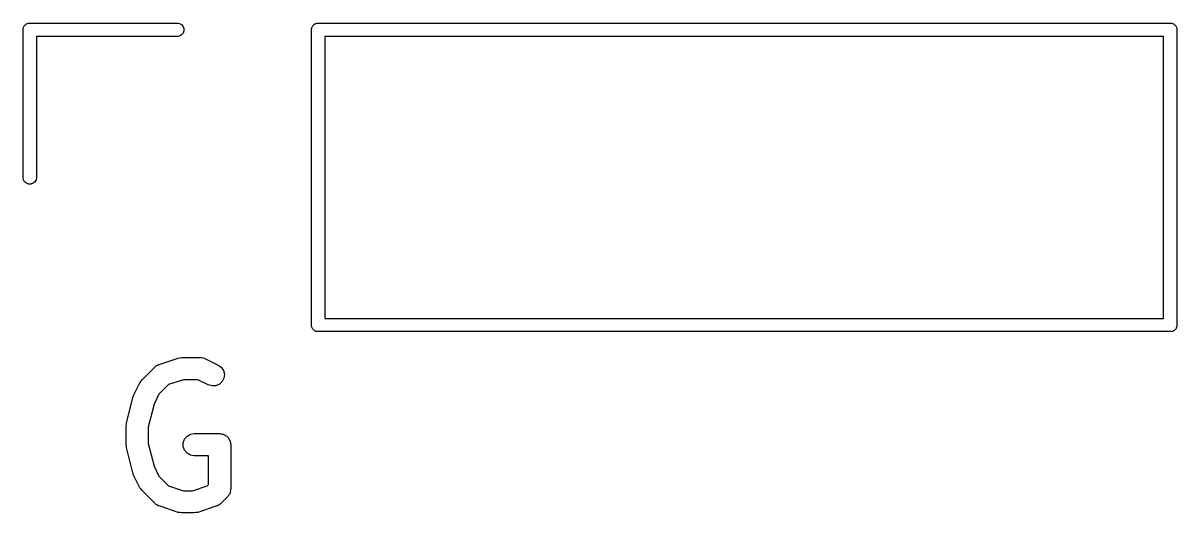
# Model space of a CAD drawing. Extents: x -0.1 to 56.2, y -70.1 to 0.1.
# Drawn here: x 19.8 to 30.2, y -25.29 to -20.88 of the extents above; entities that cross this region are included whole.
import ezdxf

# ---------------------------------------------------------------- set-up
doc = ezdxf.new("R2010")
doc.units = 0
doc.header["$MEASUREMENT"] = 0
doc.layers.add('BLACK', color=7, linetype='CONTINUOUS')

msp = doc.modelspace()

# ---------------------------------------------------------------- linework, layer by layer
at = {"layer": 'BLACK', "linetype": 'CONTINUOUS'}
for p, q in [((19.8107, -20.9054), (19.8133, -20.9008)), ((19.8133, -20.9008), (19.8174, -20.8974)), ((19.8174, -20.8974), (19.8208, -20.8933)), ((19.8208, -20.8933), (19.8255, -20.8907)), ((19.8255, -20.8907), (19.8295, -20.8872)), ((19.8295, -20.8872), (19.8345, -20.8854)), ((19.8345, -20.8854), (19.8392, -20.8827)), ((19.8392, -20.8827), (19.8444, -20.8818)), ((19.8444, -20.8818), (19.8494, -20.88)), ((19.8494, -20.88), (19.8547, -20.88)), ((19.8547, -20.88), (19.8548, -20.88)), ((19.8548, -20.88), (21.1952, -20.88)), ((21.1952, -20.88), (21.2108, -20.8827)), ((21.2108, -20.8827), (21.2292, -20.8933)), ((21.2292, -20.8933), (21.2428, -20.9095)), ((22.4107, -20.9054), (22.4133, -20.9008)), ((22.4133, -20.9008), (22.4174, -20.8974)), ((22.4174, -20.8974), (22.4208, -20.8933)), ((22.4208, -20.8933), (22.4255, -20.8907)), ((22.4255, -20.8907), (22.4295, -20.8872)), ((22.4295, -20.8872), (22.4345, -20.8854)), ((22.4345, -20.8854), (22.4392, -20.8827)), ((22.4392, -20.8827), (22.4444, -20.8818)), ((22.4444, -20.8818), (22.4494, -20.88)), ((22.4494, -20.88), (22.4547, -20.88)), ((22.4547, -20.88), (22.4548, -20.88)), ((22.4548, -20.88), (30.1452, -20.88)), ((30.1452, -20.88), (30.1453, -20.88)), ((30.1453, -20.88), (30.1506, -20.88)), ((30.1506, -20.88), (30.1556, -20.8818)), ((30.1556, -20.8818), (30.1608, -20.8827)), ((30.1608, -20.8827), (30.1655, -20.8854)), ((30.1655, -20.8854), (30.1705, -20.8872)), ((30.1705, -20.8872), (30.1745, -20.8907)), ((30.1745, -20.8907), (30.1792, -20.8933)), ((30.1792, -20.8933), (30.1826, -20.8974)), ((30.1826, -20.8974), (30.1867, -20.9008)), ((30.1867, -20.9008), (30.1893, -20.9055)), ((19.8, -20.9294), (19.8018, -20.9244)), ((19.8, -20.9348), (19.8, -20.9294)), ((19.8, -22.2752), (19.8, -20.9348)), ((19.8018, -20.9244), (19.8027, -20.9192)), ((19.8027, -20.9192), (19.8054, -20.9146)), ((19.8054, -20.9146), (19.8072, -20.9095)), ((19.8072, -20.9095), (19.8107, -20.9054)), ((21.1952, -21), (19.92, -21)), ((19.92, -21), (19.92, -22.2752)), ((21.2108, -20.9973), (21.1952, -21)), ((21.2292, -20.9867), (21.2108, -20.9973)), ((21.2428, -20.9705), (21.2292, -20.9867)), ((21.2428, -20.9095), (21.25, -20.9294)), ((21.25, -20.9506), (21.2428, -20.9705)), ((21.25, -20.9294), (21.25, -20.9506)), ((22.4, -20.9294), (22.4018, -20.9244)), ((22.4, -20.9348), (22.4, -20.9294)), ((22.4, -23.6052), (22.4, -20.9348)), ((22.4018, -20.9244), (22.4027, -20.9192)), ((22.4027, -20.9192), (22.4054, -20.9146)), ((22.4054, -20.9146), (22.4072, -20.9095)), ((22.4072, -20.9095), (22.4107, -20.9054)), ((22.52, -21), (22.52, -23.54)), ((30.08, -21), (22.52, -21)), ((30.08, -23.54), (30.08, -21)), ((30.1893, -20.9055), (30.1928, -20.9095)), ((30.1928, -20.9095), (30.1946, -20.9145)), ((30.1946, -20.9145), (30.1973, -20.9192)), ((30.1973, -20.9192), (30.1982, -20.9244)), ((30.1982, -20.9244), (30.2, -20.9294)), ((30.2, -20.9294), (30.2, -20.9347)), ((30.2, -20.9347), (30.2, -20.9348)), ((30.2, -20.9348), (30.2, -23.6052)), ((19.8027, -22.2908), (19.8, -22.2752)), ((19.8133, -22.3092), (19.8027, -22.2908)), ((19.8295, -22.3228), (19.8133, -22.3092)), ((19.8494, -22.33), (19.8295, -22.3228)), ((19.8706, -22.33), (19.8494, -22.33)), ((19.8905, -22.3228), (19.8706, -22.33)), ((19.9067, -22.3092), (19.8905, -22.3228)), ((19.9173, -22.2908), (19.9067, -22.3092)), ((19.92, -22.2752), (19.9173, -22.2908)), ((22.4, -23.6053), (22.4, -23.6052)), ((22.4, -23.6106), (22.4, -23.6053)), ((22.52, -23.54), (30.08, -23.54)), ((30.2, -23.6052), (30.2, -23.6053)), ((30.2, -23.6053), (30.2, -23.6106)), ((22.4018, -23.6156), (22.4, -23.6106)), ((22.4027, -23.6208), (22.4018, -23.6156)), ((22.4054, -23.6255), (22.4027, -23.6208)), ((22.4072, -23.6305), (22.4054, -23.6255)), ((22.4107, -23.6345), (22.4072, -23.6305)), ((22.4133, -23.6392), (22.4107, -23.6345)), ((22.4174, -23.6426), (22.4133, -23.6392)), ((22.4208, -23.6467), (22.4174, -23.6426)), ((22.4255, -23.6493), (22.4208, -23.6467)), ((22.4295, -23.6528), (22.4255, -23.6493)), ((22.4345, -23.6546), (22.4295, -23.6528)), ((22.4392, -23.6573), (22.4345, -23.6546)), ((22.4444, -23.6582), (22.4392, -23.6573)), ((22.4494, -23.66), (22.4444, -23.6582)), ((22.4547, -23.66), (22.4494, -23.66)), ((22.4548, -23.66), (22.4547, -23.66)), ((30.1452, -23.66), (22.4548, -23.66)), ((30.1453, -23.66), (30.1452, -23.66)), ((30.1506, -23.66), (30.1453, -23.66)), ((30.1556, -23.6582), (30.1506, -23.66)), ((30.1608, -23.6573), (30.1556, -23.6582)), ((30.1655, -23.6546), (30.1608, -23.6573)), ((30.1705, -23.6528), (30.1655, -23.6546)), ((30.1745, -23.6493), (30.1705, -23.6528)), ((30.1792, -23.6467), (30.1745, -23.6493)), ((30.1826, -23.6426), (30.1792, -23.6467)), ((30.1867, -23.6392), (30.1826, -23.6426)), ((30.1893, -23.6345), (30.1867, -23.6392)), ((30.1928, -23.6305), (30.1893, -23.6345)), ((30.1946, -23.6255), (30.1928, -23.6305)), ((30.1973, -23.6208), (30.1946, -23.6255)), ((30.1982, -23.6156), (30.1973, -23.6208)), ((30.2, -23.6106), (30.1982, -23.6156)), ((21.0255, -23.9551), (21.1969, -23.898)), ((21.1969, -23.898), (21.2128, -23.8956)), ((21.2128, -23.8956), (21.2286, -23.8929)), ((21.2286, -23.8929), (21.4, -23.8929)), ((21.4, -23.8929), (21.4057, -23.8939)), ((21.4057, -23.8939), (21.4114, -23.8935)), ((21.4114, -23.8935), (21.4227, -23.8969)), ((21.4227, -23.8969), (21.4342, -23.8989)), ((21.4342, -23.8989), (21.4392, -23.9018)), ((21.4392, -23.9018), (21.4447, -23.9034)), ((21.4447, -23.9034), (21.559, -23.9606)), ((20.8721, -24.0936), (20.9864, -23.9793)), ((20.9864, -23.9793), (20.9912, -23.976)), ((20.9912, -23.976), (20.995, -23.9717)), ((20.995, -23.9717), (21.0053, -23.9661)), ((21.0053, -23.9661), (21.0149, -23.9594)), ((21.0149, -23.9594), (21.0204, -23.9579)), ((21.0204, -23.9579), (21.0255, -23.9551)), ((21.559, -23.9606), (21.5869, -23.9812)), ((21.5869, -23.9812), (21.606, -24.0102)), ((21.606, -24.0102), (21.6141, -24.044)), ((20.7963, -24.2339), (20.8534, -24.1196)), ((20.8534, -24.1196), (20.863, -24.1067)), ((20.863, -24.1067), (20.8721, -24.0936)), ((21.2448, -24.0929), (21.1112, -24.1374)), ((21.3764, -24.0929), (21.2448, -24.0929)), ((21.4696, -24.1394), (21.3764, -24.0929)), ((21.5946, -24.1096), (21.5694, -24.1335)), ((21.6101, -24.0785), (21.5946, -24.1096)), ((21.6141, -24.044), (21.6101, -24.0785)), ((21.025, -24.2235), (20.9801, -24.3135)), ((21.1112, -24.1374), (21.025, -24.2235)), ((21.5029, -24.1493), (21.4696, -24.1394)), ((21.5375, -24.1473), (21.5029, -24.1493)), ((21.5694, -24.1335), (21.5375, -24.1473)), ((20.7316, -24.4829), (20.7887, -24.2543)), ((20.7887, -24.2543), (20.7932, -24.2443)), ((20.7932, -24.2443), (20.7963, -24.2339)), ((20.9801, -24.3135), (20.9286, -24.5195)), ((20.7286, -24.5071), (20.7307, -24.4951)), ((20.7286, -24.6786), (20.7286, -24.5071)), ((20.7307, -24.4951), (20.7316, -24.4829)), ((20.9286, -24.5195), (20.9286, -24.6663)), ((21.2444, -24.6612), (21.2563, -24.6286)), ((21.2563, -24.6286), (21.2786, -24.602)), ((21.2786, -24.602), (21.3087, -24.5846)), ((21.3087, -24.5846), (21.3429, -24.5786)), ((21.3429, -24.5786), (21.5714, -24.5786)), ((21.5714, -24.5786), (21.58, -24.5801)), ((21.58, -24.5801), (21.5888, -24.5801)), ((21.5888, -24.5801), (21.597, -24.5831)), ((21.597, -24.5831), (21.6056, -24.5846)), ((21.6056, -24.5846), (21.6132, -24.589)), ((21.6132, -24.589), (21.6214, -24.592)), ((21.6214, -24.592), (21.6281, -24.5976)), ((21.6281, -24.5976), (21.6357, -24.602)), ((21.6357, -24.602), (21.6413, -24.6087)), ((21.6413, -24.6087), (21.648, -24.6143)), ((21.648, -24.6143), (21.6524, -24.6219)), ((21.6524, -24.6219), (21.658, -24.6286)), ((21.658, -24.6286), (21.661, -24.6368)), ((21.661, -24.6368), (21.6654, -24.6444)), ((21.6654, -24.6444), (21.6669, -24.653)), ((20.7307, -24.6906), (20.7286, -24.6786)), ((20.7316, -24.7028), (20.7307, -24.6906)), ((20.7887, -24.9314), (20.7316, -24.7028)), ((20.9286, -24.6663), (20.9801, -24.8722)), ((21.2444, -24.6959), (21.2444, -24.6612)), ((21.2563, -24.7286), (21.2444, -24.6959)), ((21.2786, -24.7552), (21.2563, -24.7286)), ((21.6669, -24.653), (21.6699, -24.6612)), ((21.6699, -24.6612), (21.6699, -24.67)), ((21.6699, -24.67), (21.6714, -24.6786)), ((21.6714, -24.6786), (21.6714, -25.0786)), ((21.3087, -24.7725), (21.2786, -24.7552)), ((21.3429, -24.7786), (21.3087, -24.7725)), ((21.4714, -24.7786), (21.3429, -24.7786)), ((21.4714, -25.0371), (21.4714, -24.7786)), ((20.7932, -24.9414), (20.7887, -24.9314)), ((20.7963, -24.9519), (20.7932, -24.9414)), ((20.8534, -25.0662), (20.7963, -24.9519)), ((20.9801, -24.8722), (21.025, -24.9622)), ((21.025, -24.9622), (21.1112, -25.0483)), ((21.1112, -25.0483), (21.2448, -25.0929)), ((21.3266, -25.0929), (21.4603, -25.0483)), ((21.4603, -25.0483), (21.4714, -25.0371)), ((20.863, -25.079), (20.8534, -25.0662)), ((20.8721, -25.0921), (20.863, -25.079)), ((20.9864, -25.2064), (20.8721, -25.0921)), ((21.2448, -25.0929), (21.3266, -25.0929)), ((21.6421, -25.1493), (21.585, -25.2064)), ((21.6447, -25.1457), (21.6421, -25.1493)), ((21.648, -25.1428), (21.6447, -25.1457)), ((21.6546, -25.1315), (21.648, -25.1428)), ((21.6621, -25.1208), (21.6546, -25.1315)), ((21.6632, -25.1166), (21.6621, -25.1208)), ((21.6654, -25.1128), (21.6632, -25.1166)), ((21.6677, -25.0999), (21.6654, -25.1128)), ((21.671, -25.0873), (21.6677, -25.0999)), ((21.6714, -25.0786), (21.6707, -25.0829)), ((21.6707, -25.0829), (21.671, -25.0873)), ((20.9912, -25.2097), (20.9864, -25.2064)), ((20.995, -25.214), (20.9912, -25.2097)), ((21.0053, -25.2196), (20.995, -25.214)), ((21.0149, -25.2263), (21.0053, -25.2196)), ((21.0204, -25.2278), (21.0149, -25.2263)), ((21.0255, -25.2306), (21.0204, -25.2278)), ((21.1969, -25.2877), (21.0255, -25.2306)), ((21.5459, -25.2306), (21.3745, -25.2877)), ((21.551, -25.2278), (21.5459, -25.2306)), ((21.5565, -25.2263), (21.551, -25.2278)), ((21.5661, -25.2196), (21.5565, -25.2263)), ((21.5764, -25.214), (21.5661, -25.2196)), ((21.5803, -25.2097), (21.5764, -25.214)), ((21.585, -25.2064), (21.5803, -25.2097)), ((21.2128, -25.2901), (21.1969, -25.2877)), ((21.2286, -25.2929), (21.2128, -25.2901)), ((21.3429, -25.2929), (21.2286, -25.2929)), ((21.3586, -25.2901), (21.3429, -25.2929)), ((21.3745, -25.2877), (21.3586, -25.2901))]:
    msp.add_line(p, q, dxfattribs=at)

doc.saveas('drawing.dxf')
